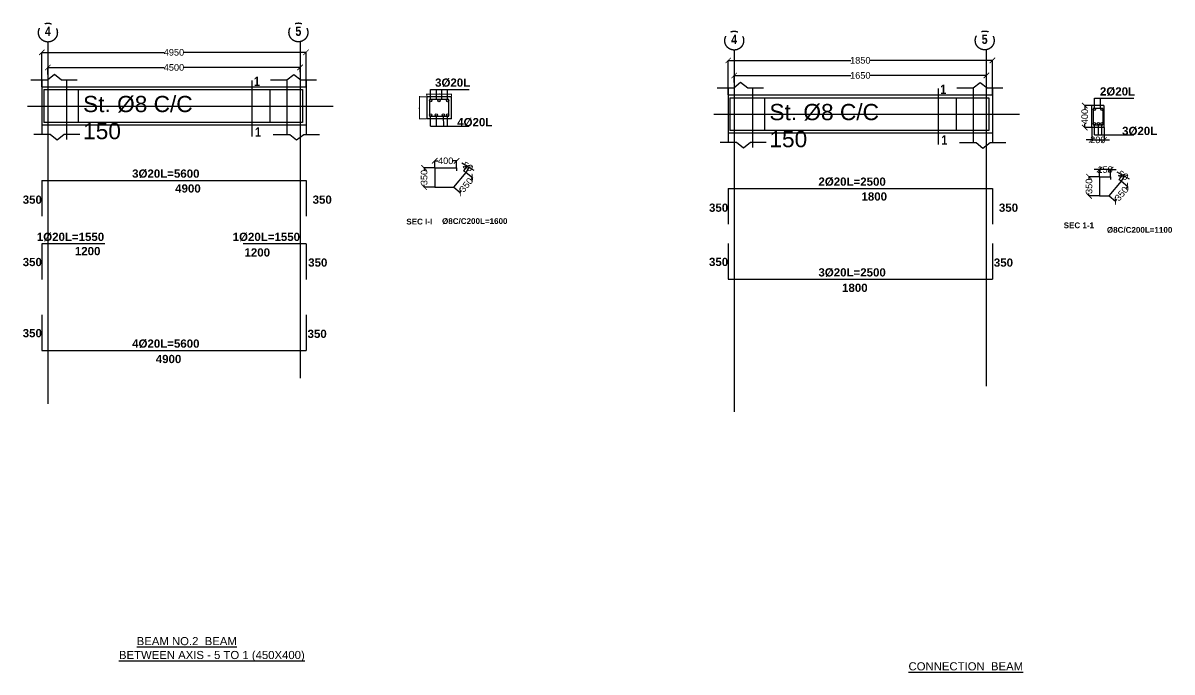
# Model space of a CAD drawing. Header units: inches. Extents: x -291016 to -124071, y 25078 to 137196.
# Drawn here: x -169425 to -148460, y 81398 to 93232 of the extents above; entities that cross this region are included whole.
import ezdxf

# ---------------------------------------------------------------- set-up
doc = ezdxf.new("R2010")
doc.units = ezdxf.units.IN
doc.header["$MEASUREMENT"] = 0
doc.linetypes.add('CENTER', pattern=[2, 1.25, -0.25, 0.25, -0.25])
doc.linetypes.add('CENTER2', pattern=[28.575, 19.05, -3.175, 3.175, -3.175])
doc.layers.add('AXIS', color=8, linetype='CENTER')
doc.layers.add('TEX', color=4, linetype='Continuous')
for name, color, linetype, lineweight in [('bar', 2, 'Continuous', 60), ('texts', 3, 'Continuous', 15), ('wal', 7, 'Continuous', 50)]:
    doc.layers.add(name, color=color, linetype=linetype, lineweight=lineweight)
doc.styles.add('50', font='arial.ttf', dxfattribs={"height": 150})
doc.styles.add('G', font='arial.ttf')
doc.styles.add('SIMPLEX', font='arial.ttf', dxfattribs={"height": 120})
doc.styles.add('Swiss Outline Bold Condensed', font='swisscbo.ttf')
doc.dimstyles.new('25SC', dxfattribs={"dimtxt": 20, "dimasz": 100, "dimexe": 0, "dimexo": 0, "dimgap": 0, "dimtad": 0, "dimdec": 0, "dimzin": 0, "dimdsep": 46, "dimtxsty": 'SIMPLEX', "dimblk": 'ARCHTICK', "dimcen": 0, "dimclrd": 1, "dimclre": 1, "dimclrt": 6, "dimadec": 0, "dimazin": 0, "dimtfac": 1, "dimtdec": 0, "dimtix": 1, "dimtmove": 2, "dimatfit": 3, "dimldrblk": 'ARCHTICK', "dimfxl": 50, "dimtolj": 1, "dimtzin": 0, "dimarcsym": 0})
doc.dimstyles.new('50PEA1', dxfattribs={"dimscale": 0, "dimtxt": 12.5, "dimasz": 5, "dimexe": 5, "dimexo": 10, "dimgap": 5, "dimtad": 1, "dimdec": 0, "dimdsep": 46, "dimtxsty": 'Standard', "dimblk1": 'ARCHTICK', "dimblk2": 'ARCHTICK', "dimsah": 1, "dimcen": 2.5, "dimdle": 10, "dimclrd": 8, "dimclre": 8, "dimclrt": 7, "dimadec": 0, "dimazin": 0, "dimtfac": 1, "dimtdec": 0, "dimtix": 1, "dimtmove": 2, "dimatfit": 3, "dimldrblk": 'ARCHTICK', "dimfxl": 1, "dimtolj": 1, "dimtzin": 0, "dimlwd": 13, "dimlwe": 13, "dimarcsym": 0})

# ---------------------------------------------------------------- blocks, each defined once
blk = doc.blocks.new('_ArchTick')
at = {"color": 0, "const_width": 0.15}
blk.add_lwpolyline([(-0.5, -0.5), (0.5, 0.5)], dxfattribs=at)
blk = doc.blocks.new('*D94')
at = {"color": 1, "lineweight": -2, "transparency": 16777216}
for p, q in [((-168971, 92292), (-168971, 92421)), ((-168971, 92421), (-166852, 92421)), ((-164371, 92421), (-166489, 92421)), ((-164371, 92337), (-164371, 92421))]:
    blk.add_line(p, q, dxfattribs=at)
at = {"layer": 'Defpoints', "color": 0, "transparency": 16777216}
for p in [(-168971, 92292), (-164371, 92421), (-164371, 92337)]:
    blk.add_point(p, dxfattribs=at)
at = {"color": 1, "lineweight": -2, "transparency": 16777216, "xscale": 100, "yscale": 100, "zscale": 100, "rotation": 180}
blk.add_blockref('_ArchTick', (-168971, 92421), dxfattribs=at)
at = {"color": 1, "lineweight": -2, "transparency": 16777216, "xscale": 100, "yscale": 100, "zscale": 100}
blk.add_blockref('_ArchTick', (-164371, 92421), dxfattribs=at)
at = {"color": 6, "transparency": 16777216, "insert": (-166671, 92421), "char_height": 120, "attachment_point": 5, "style": 'SIMPLEX'}
blk.add_mtext('\\A1;4500', dxfattribs=at)
blk = doc.blocks.new('*D95')
at = {"color": 1, "lineweight": -2, "transparency": 16777216}
for p, q in [((-169081, 92066), (-169081, 92696)), ((-169081, 92696), (-166852, 92696)), ((-164261, 92696), (-166489, 92696)), ((-164261, 92066), (-164261, 92696))]:
    blk.add_line(p, q, dxfattribs=at)
at = {"layer": 'Defpoints', "color": 0, "transparency": 16777216}
for p in [(-164261, 92696), (-169081, 92066), (-164261, 92066)]:
    blk.add_point(p, dxfattribs=at)
at = {"color": 1, "lineweight": -2, "transparency": 16777216, "xscale": 100, "yscale": 100, "zscale": 100, "rotation": 180}
blk.add_blockref('_ArchTick', (-169081, 92696), dxfattribs=at)
at = {"color": 1, "lineweight": -2, "transparency": 16777216, "xscale": 100, "yscale": 100, "zscale": 100}
blk.add_blockref('_ArchTick', (-164261, 92696), dxfattribs=at)
at = {"color": 6, "transparency": 16777216, "insert": (-166671, 92696), "char_height": 120, "attachment_point": 5, "style": 'SIMPLEX'}
blk.add_mtext('\\A1;4950', dxfattribs=at)
blk = doc.blocks.new('*D202')
at = {"color": 8, "lineweight": 13, "transparency": 16777216}
for p, q in [((-162068, 91886), (-162198, 91886)), ((-162193, 91896), (-162193, 91476)), ((-162068, 91486), (-162198, 91486))]:
    blk.add_line(p, q, dxfattribs=at)
at = {"layer": 'Defpoints', "color": 0, "transparency": 16777216}
for p in [(-162058, 91886), (-162193, 91486), (-162058, 91486)]:
    blk.add_point(p, dxfattribs=at)
at = {"color": 8, "lineweight": 13, "transparency": 16777216, "xscale": 5, "yscale": 5, "zscale": 5}
for p, rotation in [((-162193, 91886), 90), ((-162193, 91486), 270)]:
    blk.add_blockref('_ArchTick', p, dxfattribs=dict(at, rotation=rotation))
at = {"color": 7, "transparency": 16777216, "insert": (-162204, 91686), "char_height": 12.5, "attachment_point": 5, "rotation": 90}
blk.add_mtext('\\A1;400', dxfattribs=at)
blk = doc.blocks.new('*D203')
at = {"color": 8, "lineweight": 13, "transparency": 16777216}
for p, q in [((-162068, 91935), (-161598, 91935)), ((-162058, 91896), (-162058, 91940)), ((-161608, 91896), (-161608, 91940))]:
    blk.add_line(p, q, dxfattribs=at)
at = {"layer": 'Defpoints', "color": 0, "transparency": 16777216}
for p in [(-162058, 91886), (-161608, 91935), (-161608, 91886)]:
    blk.add_point(p, dxfattribs=at)
at = {"color": 8, "lineweight": 13, "transparency": 16777216, "xscale": 5, "yscale": 5, "zscale": 5, "rotation": 180}
blk.add_blockref('_ArchTick', (-162058, 91935), dxfattribs=at)
at = {"color": 8, "lineweight": 13, "transparency": 16777216, "xscale": 5, "yscale": 5, "zscale": 5}
blk.add_blockref('_ArchTick', (-161608, 91935), dxfattribs=at)
at = {"color": 7, "transparency": 16777216, "insert": (-161833, 91946), "char_height": 12.5, "attachment_point": 5}
blk.add_mtext('\\A1;450', dxfattribs=at)
blk = doc.blocks.new('*D204')
at = {"color": 1, "lineweight": -2, "transparency": 16777216}
for p, q in [((-161338, 90507), (-161226, 90412)), ((-161226, 90412), (-161253, 90380)), ((-161563, 90239), (-161450, 90144)), ((-161450, 90144), (-161423, 90177))]:
    blk.add_line(p, q, dxfattribs=at)
at = {"layer": 'Defpoints', "color": 0, "transparency": 16777216}
for p in [(-161338, 90507), (-161226, 90412), (-161563, 90239)]:
    blk.add_point(p, dxfattribs=at)
at = {"color": 1, "lineweight": -2, "transparency": 16777216, "xscale": 100, "yscale": 100, "zscale": 100}
for p, rotation in [((-161226, 90412), 49.99567424151289), ((-161450, 90144), 229.9956742415129)]:
    blk.add_blockref('_ArchTick', p, dxfattribs=dict(at, rotation=rotation))
at = {"color": 6, "transparency": 16777216, "insert": (-161338, 90278), "char_height": 120, "attachment_point": 5, "rotation": 49.9957, "style": 'SIMPLEX'}
blk.add_mtext('\\A1;350', dxfattribs=at)
blk = doc.blocks.new('*D205')
at = {"color": 1, "lineweight": -2, "transparency": 16777216}
for p, q in [((-161329, 90623), (-161416, 90673)), ((-161382, 90532), (-161329, 90623)), ((-161338, 90507), (-161286, 90598)), ((-161286, 90598), (-161329, 90623)), ((-161286, 90598), (-161199, 90548))]:
    blk.add_line(p, q, dxfattribs=at)
at = {"layer": 'Defpoints', "color": 0, "transparency": 16777216}
for p in [(-161329, 90623), (-161382, 90532), (-161338, 90507)]:
    blk.add_point(p, dxfattribs=at)
at = {"color": 1, "lineweight": -2, "transparency": 16777216, "xscale": 100, "yscale": 100, "zscale": 100}
for p, rotation in [((-161329, 90623), 329.9862666535626), ((-161286, 90598), 149.9862666535626)]:
    blk.add_blockref('_ArchTick', p, dxfattribs=dict(at, rotation=rotation))
at = {"color": 6, "transparency": 16777216, "insert": (-161307, 90611), "char_height": 120, "attachment_point": 5, "rotation": 329.9863, "style": 'SIMPLEX'}
blk.add_mtext('\\A1;50', dxfattribs=at)
blk = doc.blocks.new('*D206')
at = {"color": 1, "lineweight": -2, "transparency": 16777216}
for p, q in [((-161913, 90589), (-161913, 90718)), ((-161913, 90718), (-161848, 90718)), ((-161513, 90718), (-161578, 90718)), ((-161513, 90589), (-161513, 90718))]:
    blk.add_line(p, q, dxfattribs=at)
at = {"layer": 'Defpoints', "color": 0, "transparency": 16777216}
for p in [(-161913, 90718), (-161913, 90589), (-161513, 90589)]:
    blk.add_point(p, dxfattribs=at)
at = {"color": 1, "lineweight": -2, "transparency": 16777216, "xscale": 100, "yscale": 100, "zscale": 100, "rotation": 180}
blk.add_blockref('_ArchTick', (-161913, 90718), dxfattribs=at)
at = {"color": 1, "lineweight": -2, "transparency": 16777216, "xscale": 100, "yscale": 100, "zscale": 100}
blk.add_blockref('_ArchTick', (-161513, 90718), dxfattribs=at)
at = {"color": 6, "transparency": 16777216, "insert": (-161713, 90718), "char_height": 120, "attachment_point": 5, "style": 'SIMPLEX'}
blk.add_mtext('\\A1;400', dxfattribs=at)
blk = doc.blocks.new('*D96')
at = {"color": 1, "lineweight": -2, "transparency": 16777216}
for p, q in [((-161913, 90589), (-162106, 90589)), ((-162106, 90589), (-162106, 90546)), ((-162106, 90239), (-162106, 90282)), ((-161913, 90239), (-162106, 90239))]:
    blk.add_line(p, q, dxfattribs=at)
at = {"layer": 'Defpoints', "color": 0, "transparency": 16777216}
for p in [(-161913, 90589), (-162106, 90239), (-161913, 90239)]:
    blk.add_point(p, dxfattribs=at)
at = {"color": 1, "lineweight": -2, "transparency": 16777216, "xscale": 100, "yscale": 100, "zscale": 100}
for p, rotation in [((-162106, 90589), 90), ((-162106, 90239), 270)]:
    blk.add_blockref('_ArchTick', p, dxfattribs=dict(at, rotation=rotation))
at = {"color": 6, "transparency": 16777216, "insert": (-162106, 90414), "char_height": 120, "attachment_point": 5, "rotation": 90, "style": 'SIMPLEX'}
blk.add_mtext('\\A1;350', dxfattribs=at)
blk = doc.blocks.new('*D106')
at = {"color": 1, "lineweight": -2, "transparency": 16777216}
for p, q in [((-156448, 92146), (-156448, 92275)), ((-156448, 92275), (-154322, 92275)), ((-151848, 92275), (-153975, 92275)), ((-151848, 92190), (-151848, 92275))]:
    blk.add_line(p, q, dxfattribs=at)
at = {"layer": 'Defpoints', "color": 0, "transparency": 16777216}
for p in [(-151848, 92275), (-156448, 92146), (-151848, 92190)]:
    blk.add_point(p, dxfattribs=at)
at = {"color": 1, "lineweight": -2, "transparency": 16777216, "xscale": 100, "yscale": 100, "zscale": 100, "rotation": 180}
blk.add_blockref('_ArchTick', (-156448, 92275), dxfattribs=at)
at = {"color": 1, "lineweight": -2, "transparency": 16777216, "xscale": 100, "yscale": 100, "zscale": 100}
blk.add_blockref('_ArchTick', (-151848, 92275), dxfattribs=at)
at = {"color": 6, "transparency": 16777216, "insert": (-154148, 92275), "char_height": 120, "attachment_point": 5, "style": 'SIMPLEX'}
blk.add_mtext('\\A1;1650', dxfattribs=at)
blk = doc.blocks.new('*D107')
at = {"color": 1, "lineweight": -2, "transparency": 16777216}
for p, q in [((-156558, 91920), (-156558, 92550)), ((-156558, 92550), (-154322, 92550)), ((-151738, 92550), (-153975, 92550)), ((-151738, 91920), (-151738, 92550))]:
    blk.add_line(p, q, dxfattribs=at)
at = {"layer": 'Defpoints', "color": 0, "transparency": 16777216}
for p in [(-151738, 92550), (-156558, 91920), (-151738, 91920)]:
    blk.add_point(p, dxfattribs=at)
at = {"color": 1, "lineweight": -2, "transparency": 16777216, "xscale": 100, "yscale": 100, "zscale": 100, "rotation": 180}
blk.add_blockref('_ArchTick', (-156558, 92550), dxfattribs=at)
at = {"color": 1, "lineweight": -2, "transparency": 16777216, "xscale": 100, "yscale": 100, "zscale": 100}
blk.add_blockref('_ArchTick', (-151738, 92550), dxfattribs=at)
at = {"color": 6, "transparency": 16777216, "insert": (-154148, 92550), "char_height": 120, "attachment_point": 5, "style": 'SIMPLEX'}
blk.add_mtext('\\A1;1850', dxfattribs=at)
blk = doc.blocks.new('*D234')
at = {"color": 1, "lineweight": -2, "transparency": 16777216}
for p, q in [((-149382, 90347), (-149269, 90252)), ((-149269, 90252), (-149297, 90219)), ((-149607, 90079), (-149494, 89984)), ((-149494, 89984), (-149467, 90017))]:
    blk.add_line(p, q, dxfattribs=at)
at = {"layer": 'Defpoints', "color": 0, "transparency": 16777216}
for p in [(-149382, 90347), (-149269, 90252), (-149607, 90079)]:
    blk.add_point(p, dxfattribs=at)
at = {"color": 1, "lineweight": -2, "transparency": 16777216, "xscale": 100, "yscale": 100, "zscale": 100}
for p, rotation in [((-149269, 90252), 49.99567424151289), ((-149494, 89984), 229.9956742415129)]:
    blk.add_blockref('_ArchTick', p, dxfattribs=dict(at, rotation=rotation))
at = {"color": 6, "transparency": 16777216, "insert": (-149382, 90118), "char_height": 120, "attachment_point": 5, "rotation": 49.9957, "style": 'SIMPLEX'}
blk.add_mtext('\\A1;350', dxfattribs=at)
blk = doc.blocks.new('*D235')
at = {"color": 1, "lineweight": -2, "transparency": 16777216}
for p, q in [((-149373, 90463), (-149459, 90513)), ((-149426, 90372), (-149373, 90463)), ((-149382, 90347), (-149329, 90438)), ((-149329, 90438), (-149373, 90463)), ((-149329, 90438), (-149243, 90388))]:
    blk.add_line(p, q, dxfattribs=at)
at = {"layer": 'Defpoints', "color": 0, "transparency": 16777216}
for p in [(-149426, 90372), (-149373, 90463), (-149382, 90347)]:
    blk.add_point(p, dxfattribs=at)
at = {"color": 1, "lineweight": -2, "transparency": 16777216, "xscale": 100, "yscale": 100, "zscale": 100}
for p, rotation in [((-149373, 90463), 329.9862666535626), ((-149329, 90438), 149.9862666535626)]:
    blk.add_blockref('_ArchTick', p, dxfattribs=dict(at, rotation=rotation))
at = {"color": 6, "transparency": 16777216, "insert": (-149351, 90451), "char_height": 120, "attachment_point": 5, "rotation": 329.9863, "style": 'SIMPLEX'}
blk.add_mtext('\\A1;50', dxfattribs=at)
blk = doc.blocks.new('*D236')
at = {"color": 1, "lineweight": -2, "transparency": 16777216}
for p, q in [((-149782, 90558), (-149882, 90558)), ((-149782, 90429), (-149782, 90558)), ((-149582, 90558), (-149782, 90558)), ((-149582, 90429), (-149582, 90558)), ((-149582, 90558), (-149482, 90558))]:
    blk.add_line(p, q, dxfattribs=at)
at = {"layer": 'Defpoints', "color": 0, "transparency": 16777216}
for p in [(-149782, 90558), (-149782, 90429), (-149582, 90429)]:
    blk.add_point(p, dxfattribs=at)
at = {"color": 1, "lineweight": -2, "transparency": 16777216, "xscale": 100, "yscale": 100, "zscale": 100}
blk.add_blockref('_ArchTick', (-149782, 90558), dxfattribs=at)
at = {"color": 1, "lineweight": -2, "transparency": 16777216, "xscale": 100, "yscale": 100, "zscale": 100, "rotation": 180}
blk.add_blockref('_ArchTick', (-149582, 90558), dxfattribs=at)
at = {"color": 6, "transparency": 16777216, "insert": (-149682, 90558), "char_height": 120, "attachment_point": 5, "style": 'SIMPLEX'}
blk.add_mtext('\\A1;150', dxfattribs=at)
blk = doc.blocks.new('*D233')
at = {"color": 1, "lineweight": -2, "transparency": 16777216}
for p, q in [((-149782, 90429), (-149975, 90429)), ((-149975, 90429), (-149975, 90386)), ((-149975, 90079), (-149975, 90122)), ((-149782, 90079), (-149975, 90079))]:
    blk.add_line(p, q, dxfattribs=at)
at = {"layer": 'Defpoints', "color": 0, "transparency": 16777216}
for p in [(-149782, 90429), (-149975, 90079), (-149782, 90079)]:
    blk.add_point(p, dxfattribs=at)
at = {"color": 1, "lineweight": -2, "transparency": 16777216, "xscale": 100, "yscale": 100, "zscale": 100}
for p, rotation in [((-149975, 90429), 90), ((-149975, 90079), 270)]:
    blk.add_blockref('_ArchTick', p, dxfattribs=dict(at, rotation=rotation))
at = {"color": 6, "transparency": 16777216, "insert": (-149975, 90254), "char_height": 120, "attachment_point": 5, "rotation": 90, "style": 'SIMPLEX'}
blk.add_mtext('\\A1;350', dxfattribs=at)
blk = doc.blocks.new('*D237')
at = {"color": 1, "lineweight": -2, "transparency": 16777216}
for p, q in [((-149926, 91725), (-150053, 91725)), ((-150053, 91725), (-150053, 91660)), ((-150053, 91325), (-150053, 91391)), ((-149926, 91325), (-150053, 91325))]:
    blk.add_line(p, q, dxfattribs=at)
at = {"layer": 'Defpoints', "color": 0, "transparency": 16777216}
for p in [(-149926, 91725), (-150053, 91325), (-149926, 91325)]:
    blk.add_point(p, dxfattribs=at)
at = {"color": 1, "lineweight": -2, "transparency": 16777216, "xscale": 100, "yscale": 100, "zscale": 100}
for p, rotation in [((-150053, 91725), 90), ((-150053, 91325), 270)]:
    blk.add_blockref('_ArchTick', p, dxfattribs=dict(at, rotation=rotation))
at = {"color": 6, "transparency": 16777216, "insert": (-150053, 91525), "char_height": 120, "attachment_point": 5, "rotation": 90, "style": 'SIMPLEX'}
blk.add_mtext('\\A1;400', dxfattribs=at)
blk = doc.blocks.new('*D238')
at = {"color": 1, "lineweight": -2, "transparency": 16777216}
for p, q in [((-149926, 91325), (-149926, 91100)), ((-149701, 91325), (-149701, 91100)), ((-149926, 91100), (-150026, 91100)), ((-149926, 91100), (-149701, 91100)), ((-149701, 91100), (-149601, 91100))]:
    blk.add_line(p, q, dxfattribs=at)
at = {"layer": 'Defpoints', "color": 0, "transparency": 16777216}
for p in [(-149926, 91325), (-149701, 91325), (-149701, 91100)]:
    blk.add_point(p, dxfattribs=at)
at = {"color": 1, "lineweight": -2, "transparency": 16777216, "xscale": 100, "yscale": 100, "zscale": 100}
blk.add_blockref('_ArchTick', (-149926, 91100), dxfattribs=at)
at = {"color": 1, "lineweight": -2, "transparency": 16777216, "xscale": 100, "yscale": 100, "zscale": 100, "rotation": 180}
blk.add_blockref('_ArchTick', (-149701, 91100), dxfattribs=at)
at = {"color": 6, "transparency": 16777216, "insert": (-149814, 91100), "char_height": 120, "attachment_point": 5, "style": 'SIMPLEX'}
blk.add_mtext('\\A1;200', dxfattribs=at)

msp = doc.modelspace()

# ---------------------------------------------------------------- linework, layer by layer
at = {"color": 3}
for p, q in [((-168978.2841, 92196.6609), (-168853.2523, 92297.661)), ((-168853.2523, 92297.661), (-168722.7841, 92196.6609)), ((-164608.5357, 92193.3503), (-164483.5039, 92294.3505)), ((-164483.5039, 92294.3505), (-164353.0357, 92193.3503)), ((-169280.7841, 92196.6609), (-168978.2841, 92196.6609)), ((-169080.5357, 92196.6787), (-169080.5357, 91203.1495)), ((-169080.5357, 92066.4436), (-164260.5357, 92066.488)), ((-168722.7841, 92196.6609), (-168437.7841, 92196.6609)), ((-168628.2688, 91106.6316), (-168628.2688, 92196.6609)), ((-164911.0357, 92193.3503), (-164608.5357, 92193.3503)), ((-164608.3564, 92193.3503), (-164608.3564, 91194.5624)), ((-164353.0357, 92193.3503), (-164068.0357, 92193.3503)), ((-164260.5357, 92193.3503), (-164260.5357, 91194.5624)), ((-156758.6595, 92050.1609), (-156456.1595, 92050.1609)), ((-156558.4111, 92050.1787), (-156558.4111, 91056.6495)), ((-156456.1595, 92050.1609), (-156331.1278, 92151.161)), ((-156331.1278, 92151.161), (-156200.6595, 92050.1609)), ((-156200.6595, 92050.1609), (-155915.6595, 92050.1609)), ((-156106.1443, 90960.1316), (-156106.1443, 92050.1609)), ((-152388.9111, 92046.8503), (-152086.4111, 92046.8503)), ((-152086.4111, 92046.8503), (-151961.3793, 92147.8505)), ((-152086.2318, 92046.8503), (-152086.2318, 91048.0624)), ((-151961.3793, 92147.8505), (-151830.9111, 92046.8503)), ((-151830.9111, 92046.8503), (-151545.9111, 92046.8503)), ((-151738.4111, 92046.8503), (-151738.4111, 91048.0624)), ((-162057.6375, 91885.5991), (-162057.6375, 91485.5991)), ((-161607.6375, 91885.5991), (-162057.6375, 91885.5991)), ((-161607.6375, 91885.5991), (-162057.6375, 91885.5991)), ((-161607.6375, 91485.5991), (-161607.6375, 91885.5991)), ((-156558.4111, 91919.9436), (-151738.4111, 91919.988)), ((-169341.0357, 91716.4998), (-163766.0357, 91716.4998)), ((-149926.4111, 91725.4998), (-149926.4111, 91325.4998)), ((-149701.4111, 91725.4998), (-149926.4111, 91725.4998)), ((-149701.4111, 91725.4998), (-149926.4111, 91725.4998)), ((-149701.4111, 91725.4998), (-149701.4111, 91325.4998)), ((-161607.6375, 91485.5991), (-162057.6375, 91485.5991)), ((-156818.9111, 91569.9998), (-151243.9111, 91569.9998)), ((-169229.5188, 91203.1316), (-168927.0188, 91203.1316)), ((-164260.5357, 91366.4998), (-169080.5357, 91366.4998)), ((-168927.0188, 91203.1316), (-168801.9871, 91102.1315)), ((-168801.9871, 91102.1315), (-168671.5188, 91203.1316)), ((-168671.5188, 91203.1316), (-168386.5188, 91203.1316)), ((-164859.7704, 91199.8211), (-164557.2704, 91199.8211)), ((-164557.2704, 91199.8211), (-164432.2387, 91098.8209)), ((-164432.2387, 91098.8209), (-164301.7704, 91199.8211)), ((-164301.7704, 91199.8211), (-164016.7704, 91199.8211)), ((-151738.4111, 91219.9998), (-156558.4111, 91219.9998)), ((-149701.4111, 91325.4998), (-149926.4111, 91325.4998)), ((-156707.3943, 91056.6316), (-156404.8943, 91056.6316)), ((-156404.8943, 91056.6316), (-156279.8625, 90955.6315)), ((-156279.8625, 90955.6315), (-156149.3943, 91056.6316)), ((-156149.3943, 91056.6316), (-155864.3943, 91056.6316)), ((-152337.6458, 91053.3211), (-152035.1458, 91053.3211)), ((-152035.1458, 91053.3211), (-151910.1141, 90952.3209)), ((-151910.1141, 90952.3209), (-151779.6458, 91053.3211)), ((-151779.6458, 91053.3211), (-151494.6458, 91053.3211)), ((-161513.1375, 90589.0991), (-161513.1375, 90539.0991)), ((-169080.61, 90360.4992), (-164260.61, 90360.4992)), ((-169080.61, 90360.4992), (-169080.61, 89710.4992)), ((-164260.61, 90360.5554), (-164260.61, 89710.5554)), ((-161338.4595, 90506.8189), (-161381.7547, 90531.8293)), ((-149581.9111, 90428.9998), (-149581.9111, 90378.9998)), ((-149382.233, 90346.7196), (-149425.5283, 90371.73)), ((-156558.4854, 90213.9992), (-151738.4854, 90213.9992)), ((-156558.4854, 90213.9992), (-156558.4854, 89563.9992)), ((-151738.4854, 90214.0554), (-151738.4854, 89564.0554)), ((-169080.6602, 89207.5), (-169080.6602, 88557.5)), ((-167930.6602, 89207.5), (-169080.6602, 89207.5)), ((-164260.6602, 89207.5562), (-165410.6602, 89207.5562)), ((-164260.6602, 89207.5562), (-164260.6602, 88557.5562)), ((-156558.46, 89209.4434), (-156558.46, 88559.4434)), ((-151738.46, 89209.4996), (-151738.46, 88559.4996)), ((-156558.46, 88559.4434), (-151738.46, 88559.4996)), ((-169080.6475, 87911.0007), (-169080.6475, 87261.0007)), ((-164260.6475, 87911.0569), (-164260.6475, 87261.0569)), ((-169080.6475, 87261.0007), (-164260.6475, 87261.0569))]:
    msp.add_line(p, q, dxfattribs=at)
at = {"color": 6}
for p, q in [((-169047.5204, 92016.4998), (-164324.0332, 92016.4998)), ((-169047.5204, 92016.4998), (-169047.5204, 91416.4998)), ((-168420.5357, 92016.4998), (-168420.5357, 91416.4998)), ((-164920.5357, 92016.4998), (-164920.5357, 91416.4998)), ((-164324.0332, 92016.4998), (-164324.0332, 91416.4998)), ((-162007.6375, 91835.5991), (-162007.6375, 91535.5991)), ((-161657.6375, 91835.5991), (-162007.6375, 91835.5991)), ((-161657.6375, 91535.5991), (-161657.6375, 91835.5991)), ((-156525.3958, 91869.9998), (-151801.9086, 91869.9998)), ((-156525.3958, 91869.9998), (-156525.3958, 91269.9998)), ((-155898.4111, 91869.9998), (-155898.4111, 91269.9998)), ((-152398.4111, 91869.9998), (-152398.4111, 91269.9998)), ((-151801.9086, 91869.9998), (-151801.9086, 91269.9998)), ((-149896.4111, 91675.4998), (-149896.4111, 91375.4998)), ((-149721.4111, 91675.4998), (-149896.4111, 91675.4998)), ((-149721.4111, 91675.4998), (-149721.4111, 91375.4998)), ((-164324.0332, 91416.4998), (-169047.5204, 91416.4998)), ((-162007.6375, 91535.5991), (-161657.6375, 91535.5991)), ((-151801.9086, 91269.9998), (-156525.3958, 91269.9998)), ((-149896.4111, 91375.4998), (-149721.4111, 91375.4998)), ((-161913.1375, 90589.0991), (-161913.1375, 90239.0991)), ((-161913.1375, 90589.0991), (-161513.1375, 90589.0991)), ((-161563.1375, 90239.0991), (-161338.4595, 90506.8189)), ((-149781.9111, 90428.9998), (-149781.9111, 90078.9998)), ((-149781.9111, 90428.9998), (-149581.9111, 90428.9998)), ((-161913.1375, 90239.0991), (-161563.1375, 90239.0991)), ((-149606.9111, 90078.9998), (-149382.233, 90346.7196)), ((-149781.9111, 90078.9998), (-149606.9111, 90078.9998))]:
    msp.add_line(p, q, dxfattribs=at)
at = {"color": 0}
for p, q in [((-161987.6375, 91835.5991), (-161987.6375, 92019.5991)), ((-161987.6375, 92019.5991), (-161285.6375, 92019.5991)), ((-161878.6375, 91835.5991), (-161878.6375, 92019.5991)), ((-161781.6375, 91835.5991), (-161781.6375, 92019.5991)), ((-161677.6375, 91835.5991), (-161677.6375, 92019.5991)), ((-149876.4111, 91675.4998), (-149876.4111, 91859.4998)), ((-149876.4111, 91859.4998), (-149154.4111, 91859.4998)), ((-149767.4111, 91675.4998), (-149767.4111, 91859.4998)), ((-161987.6375, 91351.5991), (-161987.6375, 91535.5991)), ((-161878.6375, 91351.5991), (-161878.6375, 91535.5991)), ((-161747.1375, 91351.5991), (-161754.1375, 91535.5991)), ((-161677.6375, 91351.5991), (-161677.6375, 91535.5991)), ((-161987.6375, 91351.5991), (-161285.6375, 91351.5991)), ((-149876.4111, 91191.4998), (-149876.4111, 91375.4998)), ((-149804.4111, 91191.4998), (-149804.4111, 91375.4998)), ((-149741.4111, 91191.4998), (-149741.4111, 91375.4998)), ((-149876.4111, 91191.4998), (-149154.4111, 91191.4998))]:
    msp.add_line(p, q, dxfattribs=at)
at = {"color": 6}
for centre in [(-161987.6375, 91815.5991), (-161836.043, 91815.5991), (-161677.6375, 91815.5991), (-149876.4111, 91655.4998), (-149741.4111, 91655.4998), (-161987.6375, 91555.5991), (-161885.1375, 91555.5991), (-161754.1375, 91555.5991), (-161677.6375, 91555.5991), (-149876.4111, 91395.4998), (-149804.4111, 91395.4998), (-149741.4111, 91395.4998)]:
    msp.add_circle(centre, 20, dxfattribs=at)
at = {"layer": 'AXIS', "linetype": 'CENTER2', "ltscale": 1000}
for p, q in [((-168970.5, 92884.786), (-168970.7875, 86287.2329)), ((-164370.5, 92884.8982), (-164370.7671, 86753.7361)), ((-156448.3754, 92738.286), (-156448.6629, 86140.7329)), ((-151848.3754, 92738.3982), (-151848.6426, 86607.2361))]:
    msp.add_line(p, q, dxfattribs=at)
at = {"layer": 'AXIS', "ltscale": 500}
for centre in [(-168970.5, 93056.643), (-164400.0446, 93059.8745), (-156448.3754, 92910.143), (-151877.92, 92913.3745)]:
    msp.add_circle(centre, 171.857, dxfattribs=at)
at = {"layer": 'bar', "ltscale": 150, "const_width": 20}
for points in [[(-165247.0357, 91158.9998), (-165247.0357, 92189.2671)], [(-152724.9111, 91012.4998), (-152724.9111, 92042.7671)]]:
    msp.add_lwpolyline(points, dxfattribs=at)

# ---------------------------------------------------------------- texts
at = {"layer": 'TEX'}
for s, height, style, p in [('4', 170, 'Swiss Outline Bold Condensed', (-169025.5509, 92993.9486)), ('5', 170, 'Swiss Outline Bold Condensed', (-164455.0955, 92997.1801)), ('4', 170, 'Swiss Outline Bold Condensed', (-156503.4263, 92847.4486)), ('5', 170, 'Swiss Outline Bold Condensed', (-151932.971, 92850.6801)), ('1', 170, 'Swiss Outline Bold Condensed', (-165210.9952, 92083.3195)), ('1', 170, 'Swiss Outline Bold Condensed', (-152688.8707, 91936.8195)), ('1', 170, 'Swiss Outline Bold Condensed', (-165190.5357, 91158.9998)), ('1', 170, 'Swiss Outline Bold Condensed', (-152668.4111, 91012.4998)), ('%%UBEAM NO.2  BEAM', 148, 'G', (-167350.6786, 81887.092)), ('%%UBETWEEN AXIS - 5 TO 1 (450X400)', 148, 'G', (-167673.6786, 81633.8568)), ('%%UCONNECTION  BEAM', 148, 'G', (-153268.0541, 81427.3271))]:
    msp.add_text(s, height=height, dxfattribs=dict(at, style=style)).set_placement(p)
at = {"layer": 'TEX', "char_height": 296, "attachment_point": 1, "style": 'G'}
for insert in [(-168328.5357, 91902.4998), (-155806.4111, 91755.9998)]:
    msp.add_mtext_dynamic_manual_height_columns('St. %%C8 C/C 150', width=2462.399683, gutter_width=1, heights=[0], dxfattribs=dict(at, insert=insert))
at = {"layer": 'texts', "lineweight": 50, "ltscale": 2, "char_height": 105, "attachment_point": 1}
for s, insert, width in [('{\\fArial|b1|i0|c0|p34;SEC I-I}', (-162431.12, 89662.9511), 610.442651), ('{\\fArial|b1|i0|c0|p34;%%C8C/C200L=1600}', (-161779.9054, 89672.1398), 364.62196), ('{\\fArial|b1|i0|c0|p34;SEC 1-1}', (-150436.9111, 89594.9998), 703.982526), ('{\\fArial|b1|i0|c0|p34;%%C8C/C200L=1100}', (-149648.679, 89512.0405), 364.62196)]:
    msp.add_mtext(s, dxfattribs=dict(at, insert=insert, width=width))
at = {"layer": 'wal', "lineweight": 50, "char_height": 150, "attachment_point": 3, "rotation": 359.95372519, "style": '50'}
for s, insert in [('{\\fArial|b1|i0|c0|p34;3%%C20L}', (-161265.6375, 92219.229)), ('{\\fArial|b1|i0|c0|p34;2%%C20L}', (-149134.4111, 92059.1298)), ('{\\fArial|b1|i0|c0|p34;4%%C20L}', (-160861.6375, 91498.729)), ('{\\fArial|b1|i0|c0|p34;3%%C20L}', (-148730.4111, 91338.6298)), ('{\\fArial|b1|i0|c0|p34;3%%C20L=5600}', (-166204.8627, 90560.1292)), ('{\\fArial|b1|i0|c0|p34;2%%C20L=2500}', (-153682.7381, 90413.6292)), ('{\\fArial|b1|i0|c0|p34;4900}', (-166182.3627, 90289.6292)), ('{\\fArial|b1|i0|c0|p34;350}', (-169080.557, 90085.4998)), ('{\\fArial|b1|i0|c0|p34;350}', (-163791.0357, 90085.556)), ('{\\fArial|b1|i0|c0|p34;350}', (-156558.4325, 89938.9998)), ('{\\fArial|b1|i0|c0|p34;1800}', (-153660.2381, 90143.1292)), ('{\\fArial|b1|i0|c0|p34;350}', (-151268.9111, 89939.056)), ('{\\fArial|b1|i0|c0|p34;1%%C20L=1550}', (-167944.0357, 89407.1299)), ('{\\fArial|b1|i0|c0|p34;1%%C20L=1550}', (-164370.6515, 89407.1672)), ('{\\fArial|b1|i0|c0|p34;1200}', (-168012.5357, 89147.735)), ('{\\fArial|b1|i0|c0|p34;1200}', (-164917.7264, 89123.2606)), ('{\\fArial|b1|i0|c0|p34;350}', (-169080.6073, 88948.0593)), ('{\\fArial|b1|i0|c0|p34;350}', (-163871.9827, 88939.1153)), ('{\\fArial|b1|i0|c0|p34;350}', (-156558.4071, 88950.0027)), ('{\\fArial|b1|i0|c0|p34;350}', (-151361.2952, 88937.558)), ('{\\fArial|b1|i0|c0|p34;3%%C20L=2500}', (-153682.6752, 88759.0734)), ('{\\fArial|b1|i0|c0|p34;1800}', (-154014.2952, 88478.5018)), ('{\\fArial|b1|i0|c0|p34;350}', (-169080.5946, 87651.56)), ('{\\fArial|b1|i0|c0|p34;350}', (-163883.4827, 87639.1153)), ('{\\fArial|b1|i0|c0|p34;4%%C20L=5600}', (-166204.8627, 87460.6307)), ('{\\fArial|b1|i0|c0|p34;4900}', (-166536.4827, 87180.0591))]:
    msp.add_mtext(s, dxfattribs=dict(at, insert=insert))

# ---------------------------------------------------------------- dimensions: what is measured, and where the dimension line sits
at = {"color": 3}
for base, p1, p2, text, picture, middle in [((-164260.5357, 92696.1787), (-169080.5357, 92066.4436), (-164260.5357, 92066.4436), '4950', '*D95', (-166670.5357, 92696.1787)), ((-164370.5239, 92421.2339), (-168970.5258, 92292.1804), (-164370.5239, 92336.7491), '4500', '*D94', (-166670.5249, 92421.2339)), ((-151738.4111, 92549.6787), (-156558.4111, 91919.9436), (-151738.4111, 91919.9436), '1850', '*D107', (-154148.4111, 92549.6787)), ((-151848.3993, 92274.7339), (-156448.4012, 92145.6804), (-151848.3993, 92190.2491), '1650', '*D106', (-154148.4003, 92274.7339)), ((-149701.4111, 91099.9998), (-149926.4111, 91325.4998), (-149701.4111, 91325.4998), '200', '*D238', (-149813.9111, 91099.9998)), ((-149781.9111, 90557.9998), (-149581.9111, 90428.9998), (-149781.9111, 90428.9998), '150', '*D236', (-149681.9111, 90557.9998))]:
    dim = msp.add_linear_dim(base=base, p1=p1, p2=p2, text=text, dimstyle='25SC', dxfattribs=at)
    dim.commit()
    dim.dimension.update_dxf_attribs({"geometry": picture, "text_midpoint": middle})
dim = msp.add_linear_dim(base=(-162192.6375, 91485.5991), p1=(-162057.6375, 91885.5991), p2=(-162057.6375, 91485.5991), angle=90, dimstyle='50PEA1', override={"dimscale": 1}, dxfattribs=at)
dim.commit()
dim.dimension.update_dxf_attribs({"geometry": '*D202', "text_midpoint": (-162203.8875, 91685.5991)})
dim = msp.add_linear_dim(base=(-161607.6375, 91934.5991), p1=(-162057.6375, 91885.5991), p2=(-161607.6375, 91885.5991), dimstyle='50PEA1', override={"dimscale": 1}, dxfattribs=at)
dim.commit()
dim.dimension.update_dxf_attribs({"geometry": '*D203', "text_midpoint": (-161832.6375, 91945.8491)})
for base, p1, p2, picture, middle in [((-150053.4111, 91325.4998), (-149926.4111, 91725.4998), (-149926.4111, 91325.4998), '*D237', (-150053.4111, 91525.4998)), ((-162106.1375, 90239.0991), (-161913.1375, 90589.0991), (-161913.1375, 90239.0991), '*D96', (-162106.1375, 90414.0991)), ((-149974.9111, 90078.9998), (-149781.9111, 90428.9998), (-149781.9111, 90078.9998), '*D233', (-149974.9111, 90253.9998))]:
    dim = msp.add_linear_dim(base=base, p1=p1, p2=p2, angle=90, dimstyle='25SC', dxfattribs=at)
    dim.commit()
    dim.dimension.update_dxf_attribs({"geometry": picture, "text_midpoint": middle})
dim = msp.add_linear_dim(base=(-161913.1375, 90718.0991), p1=(-161513.1375, 90589.0991), p2=(-161913.1375, 90589.0991), dimstyle='25SC', dxfattribs=at)
dim.commit()
dim.dimension.update_dxf_attribs({"geometry": '*D206', "text_midpoint": (-161713.1375, 90718.0991)})
for p1, p2, distance, picture, middle in [((-161338.4595, 90506.8189), (-161381.7547, 90531.8293), -105.6175, '*D205', (-161307.2764, 90610.7788)), ((-161563.1375, 90239.0991), (-161338.4595, 90506.8189), -147.4037, '*D204', (-161337.8878, 90278.2012)), ((-149382.233, 90346.7196), (-149425.5283, 90371.73), -105.6175, '*D235', (-149351.05, 90450.6796)), ((-149606.9111, 90078.9998), (-149382.233, 90346.7196), -147.4037, '*D234', (-149381.6614, 90118.1019))]:
    dim = msp.add_aligned_dim(p1=p1, p2=p2, distance=distance, dimstyle='25SC', dxfattribs=at)
    dim.commit()
    dim.dimension.update_dxf_attribs({"geometry": picture, "text_midpoint": middle})

doc.saveas('drawing.dxf')
